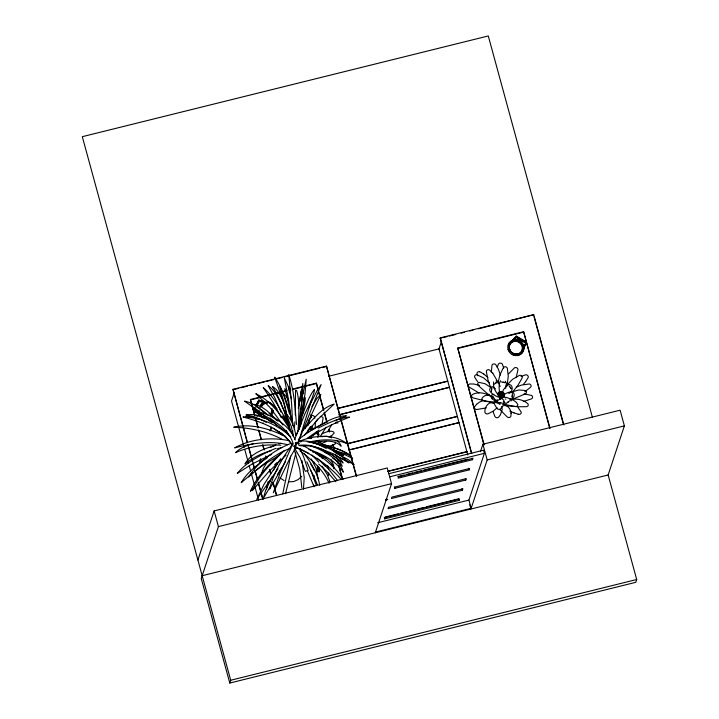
<?xml version="1.0" encoding="UTF-8"?>
<svg xmlns="http://www.w3.org/2000/svg" width="719" height="719" viewBox="0 0 719 719"><rect width="100%" height="100%" fill="white"/><g stroke="black" fill="none" stroke-linecap="round" stroke-linejoin="round"><path stroke-width="1.08" d="M292.759 434.905L292.786 430.537M491.356 372.442L491.94 365.378A2.247 1.968 14 0 1 495.724 364.596L498.213 368.829L500.478 375.12M310.365 426.691L310.536 430.888C313.601 427.625 312.603 423.23 308.739 429.072M307.849 425.666L309.503 420.031L311.767 415.699A1.645 1.573 19.7 0 1 313.008 415.447L314.338 416.436L314.832 418.269M319.056 440.864L319.002 442.527L319.137 440.882M497.377 399.881L497.728 402.595L499.984 404.563M266.398 489.585L268.106 481.739L270.101 481.577M319.38 468.168L319.092 472.041L318.634 467.206M295.302 415.007L295.536 390.759L295.824 390.093L296.767 390.866C300.344 403.701 298.349 417.487 298.241 430.663M308.253 432.487L308.433 429.594M497.97 383.038L499.849 375.111L503.399 367.607A2.238 2.148 19 0 1 507.326 368.191L508.27 376.379L507.039 386.04M304.182 397.113L300.991 423.518M491.463 391.702L491.715 387.936L491.481 389.788M512.377 393.419L512.126 397.194L512.359 395.324M294.898 421.864L294.305 429.279M300.111 422.098L299.41 429.324M500.208 396.097L500.325 395.279M315.255 427.769L315.29 422.107M500.721 397.212C500.451 394.794 501.943 390.956 499.417 391.738A1.034 0.935 48.9 0 0 498.824 392.331L498.806 393.572L498.249 393.23L499.66 396.358M295.365 446.706L295.851 442.715L298.978 443.317M300.928 418.629L301.189 416.445M299.248 427.688L301.791 403.098L302.348 390.228M328.835 473.219L328.574 475.367L328.259 473.075M300.066 425.378L300.677 420.66M299.805 401.777L300.2 398.991M300.461 397.14L301.621 390.093M298.313 428.704L302.115 398.488L302.843 383.488L298.286 408.311M298.969 405.75L301.108 390.983L301.836 389.482M303.463 489.136L304.227 477.488L301.98 460.708M500.604 397.868L500.451 398.811L502.123 397.041M500.909 397.553L503.354 389.941L507.587 384.413C513.546 383.524 513.564 391.747 508.791 393.581M318.077 466.523L316.989 471.916L317.555 465.948M300.209 425.1L305.018 393.751L306.222 379.192L301.854 398.659M290.683 456.071L282.738 493.89M500.649 397.724L500.478 398.551L500.271 397.868M302.456 415.402L305.216 400.276L305.278 397.886L304.443 397.014M313.268 435.957L313.538 434.644M295.167 446.526L296.003 442.634L297.873 443.461M500.325 395.27L500.46 391.891M295.868 452.952L285.497 493.773M505.691 388.368L506.401 383.236L505.205 381.187M322.004 424.399L323.065 418.287A2.166 1.878 15.3 0 0 322.804 417.362L321.141 416.373A1.645 1.429 15.3 0 0 320.225 416.589M500.801 396.879L502.662 392.475L502.033 392.52L503.12 392.412A1.07 0.98 -31.2 0 1 503.704 392.664L503.893 394.704L504.495 394.659L503.147 396.052M298.088 443.272L311.507 400.016L304.982 413.677L294.718 439.219M261.563 473.488L263.451 468.132L267.36 461.913M295.176 446.445L296.255 442.643M294.943 447.146L296.309 442.392L298.322 443.12M516.179 377.601L517.986 369.62A2.229 1.95 14 0 0 514.534 367.786L508.639 373.79M295.365 445.978L295.958 444.099M498.384 393.518L498.779 393.095M320.449 442.302L320.647 441.718M356.606 476.373L326.498 366.115L232.974 389.321L247.291 442.742M234.178 392.96L231.518 401.013L244.163 447.335M197.896 560.038L214.136 510.93L387.244 467.979L391.531 483.653L375.291 532.761M214.136 510.93L218.414 526.614L201.248 578.516L229.792 683.05L635.767 582.318L636.692 579.505L608.148 474.98L624.389 425.873L620.111 410.198L482.898 444.243L480.463 451.613M318.005 390.04L316.396 383.128L292.633 389.024M340.599 418.764L326.498 366.115M229.792 683.05L230.718 680.246L82.308 136.682L488.282 35.95L592.339 417.074M471.34 452.943L440.217 337.894L533.732 314.688L563.84 424.947M438.752 349.596L441.394 341.606M384.674 518.857L385.141 517.455L459.531 498.995L459.073 500.397L384.674 518.857L384.252 517.285M394.767 488.345L395.234 486.934L469.624 468.482L469.165 469.884L394.767 488.345L394.345 486.772M483.734 444.261L457.742 348.059L523.63 331.711L550.062 428.533M467.808 454.965L438.985 348.895L328.583 376.289M462.434 490.223L462.901 488.821L388.503 507.281L388.044 508.684L462.434 490.223L462.002 488.659M465.795 480.049L466.263 478.647L391.873 497.108L391.406 498.51L465.795 480.049L465.373 478.486M472.527 459.711L472.985 458.309L398.596 476.769L398.128 478.171L472.527 459.711L472.095 458.147M549.622 427.913L523.63 331.711M375.525 532.06L471.17 508.324L468.923 500.091L484.39 453.329L483.536 450.193L388.97 473.659M533.732 314.688L478.432 328.835M470.936 509.025L487.176 459.926L482.898 444.243M260.431 458.749L259.451 462.524L261.653 459.315M497.224 367.184L498.42 364.084A2.247 1.914 6.4 0 1 502.392 364.147L503.713 368.092M310.959 437.727L311.947 435.381M317.762 419.033L315.587 421.801M500.181 398.497C499.984 397.14 500.379 396.744 499.319 396.367A1.007 0.629 29.5 0 1 498.851 396.097L497.997 395.414L498.896 395.306L498.168 394.425A1.231 0.935 44.6 0 1 498.321 393.122L499.175 392.736L498.285 392.871L499.876 395.711M500.073 397.167L500.99 397.23A0.917 0.53 10.3 0 0 501.485 397.194C503.534 396.762 500.891 397.868 500.109 398.614M310.554 402.568L313.978 392.664L314.473 389.419C308.065 397.149 305.782 407.709 301.477 416.696M298.816 440.819L321.141 384.548L317.151 390.561L310.428 403.745M523.108 350.09L526.416 341.974L516.287 336.106L511.038 341.84M523.765 347.124L526.416 341.974L523.792 347.654M526.416 341.974L522.255 351.825L522.677 350.962M262.992 423.482L263.244 422.889M296.579 434.357L301.36 423.347M305.027 428.551L320.908 394.416L316.98 398.344L311.893 406.711M501.242 397.346L503.066 392.547L501.467 391.442A0.953 0.926 8.9 0 0 500.846 391.63L500.1 392.421L500.154 394.713M500.685 398.02L500.298 398.838C502.311 397.239 503.561 397.239 504.127 395.675A1.222 0.953 -25.9 0 0 504.289 394.345L503.471 393.823L504.235 394.354L500.99 397.472M308.523 407.745L309.952 404.743M313.96 462.838L314.32 462.101M509.861 343.529L510.292 342.657M513.717 339.44L516.287 336.106M513.33 340.509L516.404 336.6L525.904 342.109M294.502 447.101L296.659 442.769L299.14 443.83M326.058 427.239L320.099 436.891M272.115 476.733L265.617 490.502L263.334 498.339L270.191 486.826M500.963 397.886L500.154 398.757L501.772 397.194L503.983 396.546L503.561 395.558L503.579 396.511A1.007 0.647 -9.6 0 1 503.048 396.942C500.73 396.861 502.042 397.589 500.532 398.694L500.433 397.805M271.243 427.005L270.101 430.933L271.8 428.012M294.395 447.101L296.74 442.868L298.547 444.153M273.292 470.523L277.183 463.971M254.589 407.34L252.998 410.019L260.359 414.683M255.649 405.552L258.831 400.186L264.736 401.768M259.361 414.18L254.005 410.531L253.546 409.884L254.643 408.041M256.288 405.273L258.831 400.186L264.978 402.083M257.168 404.411L259.289 400.834L258.831 400.186M254.005 410.531L255.649 407.763M257.294 404.995L259.487 401.31L259.029 400.663M285.371 461.832L269.589 489.1C273.597 472.743 282.648 457.32 292.687 444.027M277.318 474.675L281.866 467.458M500.433 414.719L498.86 416.912A2.238 1.968 9.6 0 1 494.906 416.454L493.009 411.565M500.846 398.91L501.682 397.634M493.602 381.987C492.218 389.833 499.714 395.944 499.319 396.645M525.607 381.654L528.159 377.583A2.22 1.815 23.7 0 0 525.661 374.761L521.077 376.531M500.442 414.701L502.248 409.551L501.556 406.63M501.116 397.949C503.453 394.183 507.785 391.81 512.207 391.792C516.152 393.724 513.914 399.764 509.636 398.865M280.617 458.695L264.035 484.345L256.782 499.399L278.064 468.77M292.498 444.315L280.194 472.76L273.328 492.812L290.925 456.053L296.255 446.894M506.05 386.031L512.629 379.237L519.585 375.3A2.211 2.076 -9.3 0 1 522.066 378.14L517.914 385.339L512.935 391.585M317.897 437.512L319.02 434.465L317.295 431.607M265.895 468.788L274.343 460.088M525.598 381.663L523.477 384.323M304.479 435.031L318.265 418.97L334.092 404.105C320.252 408.194 311.345 421.936 301.522 431.822M254.104 487.158L250.41 491.257C257.42 475.286 270.578 462.802 283.241 451.181M327.783 431.445L331.531 425.01A2.157 1.726 25.9 0 0 331.495 424.713M476.589 404.276L474.558 406.864A2.22 1.959 1.4 0 0 477.209 409.444L486.314 407.871M512.953 340.339L516.404 336.6M497.099 407.781L493.315 411.07L488.336 413.677A2.229 1.95 14 0 1 484.858 411.834C484.624 407.26 488.372 401.301 493.567 402.946M500.514 380.702C497.863 385.627 499.579 392.053 500.514 397.382M301.728 476.221L298.187 479.582L293.774 481.532L288.93 481.874M305.584 426.439L308.55 423.976M274.667 464.645L277.031 462.47M284.688 450.346C272.24 462.164 259.191 474.693 252.261 490.673L268.798 471.574L286.099 455.118M494.375 401.723L494.672 404.644L496.793 408.149A2.238 1.672 11.9 0 0 498.662 409.336A2.238 1.672 11.9 0 0 500.712 408.734L503.093 405.902L503.525 403.817M294.907 445.528L294.448 446.077L294.592 445.376M330.515 436.909L334.065 433.144A2.157 1.869 15.3 0 0 333.67 431.939C330.255 429.89 325.464 432.326 322.121 433.773M476.598 404.267L480.049 401.786L482.809 400.816M252.791 472.823L241.225 482.728C247.219 472.095 257.564 464.726 267.252 457.688M298.367 439.309L313.619 428.569L326.974 422.035M255.236 470.882L264.79 464.007L278.262 455.99M494.052 384.386L496.883 382.292L495.4 383.236M509.789 400.735L506.958 402.829L508.45 401.876M307.31 438.222L319.074 430.061M256.764 416.157L259.649 414.468L263.064 414.234M308.64 438.473C321.025 429.216 335.225 422.862 349.479 417.11C338.343 418 328.08 423.194 318.184 428.048M524.789 391.729L530.451 387.361A2.211 1.941 14 0 0 529.337 383.964L521.5 385.06L516.386 387.119M302.609 392.799L303.157 392.43L303.813 393.122M311.866 430.241C322.48 424.003 333.652 415.95 346.396 415.834L335.09 420.768M270.29 447.542L275.988 444.809M326.525 441.421L320.926 443.866M502.779 404.617L504.181 403.341C504.729 400.887 502.653 397.544 499.876 398.703L499.471 398.245M297.801 442.023C312.477 435.328 332.87 433.108 346.351 443.237C334.533 438.743 321.321 439.138 309.179 442.059M501.008 398.335C504.073 396.376 508.225 397.256 510.796 399.638L511.02 401.022M510.535 392.421L518.732 389.977L525.508 390.534A2.22 1.914 -11.9 0 1 525.068 393.958L511.335 399.809M266.354 422.386L259.649 418.907L252.845 416.382L247.812 415.375L245.835 416.229L253.367 417.299L259.307 419.537M269.706 455.316L252.135 464.016L237.297 473.426C245.215 463.369 257.025 457.275 268.241 451.613A26.612 4.997 -24.1 0 1 275.88 448.359M293.217 446.301L295.815 445.241M289.209 448.755C273.633 454.785 260.925 466.074 248.576 476.976C258.301 461.993 273.696 450.373 290.179 443.704M255.712 408.707L253.915 409.3L259.622 411.043M500.038 398.389C499.139 402.281 489.091 400.744 491.778 394.947L493.872 394.309M385.806 500.047L386.669 499.624L385.681 499.651M386.004 500.199L387.73 499.354L385.761 499.417M278.909 443.866L280.859 443.237M298.448 441.781C308.065 438.95 317.906 444.252 326.318 448.449M271.405 450.669C261.734 453.132 252.737 457.733 244.99 463.971C251.084 453.069 264.17 448.701 275.467 445.385M253.654 443.542C247.228 445.429 240.344 447.569 235.634 452.593C249.79 446.4 265.482 443.938 280.868 445.259M267.342 419.51L268.681 419.123M276.968 448.872L281.884 447.497M328.232 446.553L334.73 444.36L335.512 443.102A2.157 1.914 21.3 0 0 335.135 441.852M321.564 436.721L326.516 436.244L330.228 437.242A2.166 1.86 -13.5 0 1 330.407 437.503M234.421 389.383L238.744 388.305M240.91 387.766L247.399 386.157M249.565 385.627L256.054 384.009M258.211 383.479L264.7 381.87M266.866 381.331L273.355 379.722M275.521 379.183L282.01 377.574M284.167 377.035L319.856 368.182M322.022 367.643L326.345 366.573M440.064 338.352L441.655 337.957M442.742 337.687L447.065 336.618M449.231 336.079L455.72 334.47M461.122 333.131L464.366 332.322M469.777 330.983L473.021 330.174M286.153 390.633L250.5 399.485L254.912 415.618M250.356 399.935L286 391.091M292.48 389.482L316.243 383.587M457.59 348.517L523.477 332.16M337.355 408.428L447.766 381.034M337.283 408.662L447.685 381.268M339.071 414.701L449.474 387.307L338.991 414.935M346.989 443.713L457.392 416.31M347.996 443.677L457.32 416.544M348.697 449.977L459.108 422.583L350.791 449.681M388.008 471.197L467.026 451.595M387.936 471.43L466.955 451.829M389.833 476.796L484.39 453.329M397.706 476.598L404.177 474.998M406.334 474.459L412.796 472.859M414.953 472.32L421.424 470.72M423.581 470.181L467.781 459.216M218.414 526.614L391.531 483.653M487.176 459.926L624.389 425.873M385.33 517.015L398.263 513.806M400.42 513.276L406.891 511.667M409.048 511.137L415.519 509.528M417.676 508.989L424.138 507.389M426.295 506.85L458.641 498.824L459.073 500.397M377.628 522.749L468.923 500.091M202.183 575.712L608.148 474.98M230.718 680.246L636.692 579.505M257.393 415.959L261.348 415.995L268.376 419.815M309.808 437.898L310.284 437.305L311.246 438.266M298.771 445.358C315.237 443.129 330.731 453.15 343.089 463.018L341.237 460.088L335.53 454.57M523.297 401.508L531.188 398.982A2.22 1.986 19.7 0 0 531.575 395.441L524.115 393.877M300.003 441.861L301.486 441.619M310.824 438.231L311.642 438.204M313.044 442.347C322.103 441.385 334.074 438.797 341.157 446.22L339.44 442.841L336.294 440.28M300.093 445.798L309.736 445.933L318.634 447.982M512.98 399.171C518.3 398.677 523.872 400.195 527.908 403.772A2.229 1.95 14 0 1 526.02 406.711L518.309 406.747L504.396 405.57M505.196 399.09L505.924 399.063M335.458 422.826L337.939 422.988L336.816 421.855M295.779 447.613L297.783 447.658M308.541 445.429L310.329 445.528M297.369 442.652L295.365 442.536L295.698 446.598M322.175 444.351L325.231 444.854L329.697 446.858M309.583 442.095C321.672 443.83 333.49 448.413 343.475 455.451L333.715 451.604M260.026 412.661L258.984 412.275M307.283 441.727C322.723 444.423 338.11 451.415 348.949 462.91L333.49 453.905L319.622 448.314M295.248 447.703L297.342 448.036M496.047 380.944L498.114 381.735L500.181 386.409M316.935 443.677C328.7 445.591 340.5 448.98 350.674 455.325L332.789 449.914M322.292 444.989L324.377 445.358M316.162 441.259L320.629 442.553L323.622 445.034M510.939 399.458L513.384 400.15L516.458 402.469M254.193 404.366C263.496 406.154 270.371 413.659 276.752 420.121M501.251 381.861L505.008 382.67L503.138 382.149M502.59 403.26L498.842 402.46L500.712 402.964M247.812 415.375L246.033 414.98C262.192 412.194 277.004 424.444 288.562 434.303M325.383 445.582C335.108 447.937 345.857 450.687 352.687 458.515L345.372 454.92L336.079 451.64M503.974 404.833C508.036 405.525 511.002 409.417 511.047 413.47M287.636 444.693C270.11 440.388 251.794 443.371 234.628 447.883C250.859 438.833 271.063 436.936 289.119 440.693M494.51 403.305L473.381 397.975A2.211 1.941 14 0 1 472.257 394.587C477.461 391.846 484.004 392.385 488.929 395.495M309.826 428.785L312.873 429.576L311.354 429.072M518.183 414.216L514.031 412.913M267.028 401.642L272.672 404.59L277.085 408.994M280.428 402.604L281.462 402.892M503.534 404.294L514.606 406.397A2.238 1.762 -2.2 0 0 516.916 406.109A2.238 1.762 -2.2 0 0 517.707 404.384L516.467 402.478M324.718 452.395L332.843 454.947M263.9 402.074L266.929 403.251M479.627 385.393L473.956 384.027L469.669 383.946A2.22 1.815 2.8 0 0 469.381 387.173L478.962 392.987M259.289 400.834L264.43 402.469M259.487 401.31L264.754 402.982M260.044 413.578L258.534 412.49M295.949 447.479L297.981 448.153M308.882 449.483C322.049 453.743 335.324 460.546 343.367 472.212C338.865 457.796 323.191 450.66 310.213 445.474M498.68 397.158C494.708 396.034 485.289 390.3 492.057 386.588L495.49 388.871M312.262 451.649C321.007 454.651 330.965 459.27 334.119 468.716L333.436 464.735L330.812 459.369M490.268 395.756C487.383 394.434 483.761 395.513 482.063 398.2A2.211 1.708 26.5 0 0 482.404 400.097A2.211 1.708 26.5 0 0 484.525 401.04L495.876 402.227L497.845 403.143M295.338 447.425C312.738 454.282 328.718 465.166 341.067 479.24M336.699 456.367L343.808 459.369M514.022 412.913L509.888 411.223M294.952 447.497L296.839 448.252M260.943 416.966L263.72 418.143M300.003 448.818L308.802 453.329M335.422 452.817L348.059 459.504L354.197 464.582L344.769 459.845M506.401 403.745L503.381 401.822M500.46 397.086L499.363 396.178L499.363 397.185M281.974 439.192C267.082 431.517 250.41 427.733 233.72 427.239C251.291 423.051 269.868 429.027 285.758 436.514M479.654 371.687L483.806 374.042M302.555 445.412C318.265 453.464 333.328 464.267 343.206 479.142M251.515 405.462L252.863 406.154M318.796 455.442L325.015 457.814A1.645 1.438 16.4 0 0 325.95 457.679M255.847 406.388L257.276 407.161M515.856 336.968L525.984 342.837M515.972 337.463L525.472 342.972M268.69 420.606L272.15 422.664M500.047 397.931L499.498 397.562M253.546 409.884L260.188 414.099M332.52 457.985L337.454 461.499L342.307 466.245L339.898 461.58L332.412 454.687M279.817 477.784L284.122 480.589M258.112 407.709L265.077 413.11M253.448 410.666L261.312 415.968M283.852 393.895L286.638 397.005L288.607 401.481M315.749 453.204L319.631 455.972M273.633 428.236L282.199 435.22M299.877 450.831C311.597 459.45 323.155 469.633 329.068 483.249M483.815 374.051L487.958 377.547M270.793 414.854L277.974 421.172M259.092 411.376L244.514 401.148C253.681 402.838 261.042 409.372 268.061 415.097M269.05 413.389L276.635 420.354M317.295 458.246L328.457 468.896L337.085 479.897M490.151 387.047L485.019 383.694L479.043 382.382A2.22 1.869 38.1 0 0 478.593 385.815L492.398 398.11M321.159 457.302L322.678 458.641M318.697 464.043L326.741 471.385L335.863 481.658M517.977 407.403L521.23 412.158A2.238 1.977 15.1 0 1 518.192 414.207M281.336 432.991L288.076 439.668L291.77 444.549M262.857 414.62L269.122 420.624M311.884 455.028L318.805 462.227M488.785 394.192L489.603 394.956M269.877 418.449L276.626 425.226M321.492 462.029L325.509 466.388M290.764 436.766C277.956 425.01 260.449 417.083 242.959 416.993C260.898 421.729 280.149 428.578 291.725 443.902M287.016 390.399L284.733 388.754L287.366 397.481L290.323 413.578M270.11 418.018L274.865 423.338M494.573 400.061L496.73 402.757M489.387 383.002L483.734 377.96L476.85 374.734A2.229 1.95 14 0 0 474.944 377.691L477.677 381.762M492.785 373.224L489.504 369.943A2.238 2.058 40.4 0 0 486.412 371.957L488.012 380.009L490.547 387.397M278.855 431.454L280.194 433.144M312.999 428.272L313.43 428.821M294.547 448L300.147 457.76L305.269 471.305L308.136 470.55L303.661 456.826L299.832 448.512M508.845 385.6L511.317 388.835L510.166 387.155M495.005 399.521L492.524 396.295L493.683 397.958M492.794 373.242L497.584 381.501M304.056 453.383C311.084 462.901 317.654 473.372 319.703 485.208M316.045 432.245L318.122 435.148L317.151 433.638M321.986 466.137L327.208 474.495L329.922 481.703M282.522 416.022L289.595 427.58M499.714 397.122L500.091 397.733M282.998 424.974L269.652 407.098L255.802 393.697C272.798 401.759 283.852 418.835 292.948 434.716M310.752 464.15L314.598 470.72M311.282 459.019L315.965 467.961L318.077 478.342M496.002 401.193L496.532 402.011M499.606 409.381L507.138 416.858A2.247 1.968 14 0 0 510.921 416.076L511.047 413.488M499.615 397.418L499.966 398.128M310.446 470.028L313.835 476.185L317.286 484.606M286.144 430.304L288.903 435.615M283.61 401.714C280.572 396.331 278.154 389.563 272.402 386.507C280.635 399.548 285.677 414.333 289.622 429.162M281.309 417.802L273.211 402.721L263.262 387.595C274.865 397.625 282.01 411.834 288.526 425.486M307.355 470.765L314.113 486.745M306.833 461.769L311.48 471.979L316.387 485.658M284.194 410.873C279.817 402.083 276.447 391.54 268.142 385.636L275.125 398.29L281.021 412.095M496.002 399.827L496.685 401.4M477.811 375.803L477.137 374.231A2.238 1.914 7.2 0 1 479.645 371.705M308.011 430.043L308.802 432.029M290.916 390.156L289.02 386.948L289.514 392.709M284.544 411.717L285.937 415.124M317.636 453.329L318.229 454.812M327.621 465.597L328.7 469.525M294.296 449.474L299.76 469.273L301.845 487.886M295.248 440.019C288.966 423.994 271.144 414.468 255.128 410.962C270.056 418.242 288.31 426.879 293.307 444.117M285.048 415.348L287.744 424.92M308.217 420.04L309.026 422.826M310.869 414.575L311.642 417.281M534.01 316.719L563.13 423.356M457.742 348.059L484.175 444.881M440.217 337.894L471.79 453.563M468.734 468.312L469.165 469.884M469.795 504.846L470.37 506.931M341.192 420.921L356.193 475.861M316.396 383.128L323.739 410.028M324.323 412.176L326.965 421.864M329.023 429.387L329.608 431.544M330.785 435.849L331.369 437.997M333.14 444.45L334.308 448.755M337.831 461.661L338.424 463.818M339.009 465.966L342.532 478.881M318.589 392.197L319.47 395.423M320.063 397.571L323.586 410.486M324.17 412.634L326.821 422.314M328.871 429.845L329.464 431.993M332.987 444.908L333.868 448.135M337.391 461.041L337.975 463.198M338.568 465.346L342.091 478.261M255.497 417.766L258.139 427.454M259.02 430.681L261.374 439.282M262.839 444.666L264.304 450.04M266.066 456.502L266.659 458.65M269.598 469.408L270.766 473.713M273.121 482.314L276.644 495.229M250.643 401.013L251.524 404.24M252.117 406.388L252.998 409.614M253.582 411.771L254.463 414.998M255.056 417.146L255.64 419.303M256.225 421.451L257.986 427.904M258.579 430.061L261.222 439.74M262.687 445.124L263.864 449.42M265.626 455.882L266.21 458.03M269.445 469.866L270.326 473.093M272.968 482.773L274.146 487.078M275.026 490.304L276.204 494.609M232.974 389.321L247.435 442.284M248.918 447.694L254.517 468.231M255.11 470.388L257.77 480.121M258.355 482.278L260.718 490.933M261.312 493.09L263.082 499.579M247.875 444.908L252.306 461.122M252.899 463.279L254.373 468.68M254.957 470.846L257.321 479.492M258.211 482.737L262.633 498.95M244.757 449.492L248.576 463.494M249.169 465.651L250.634 471.035M251.228 473.192L254.167 483.959M254.751 486.116L258.579 500.118M313.394 484.498L313.727 485.711M289.613 414.135L283.978 396.016L279.43 385.582L285.308 407.7L289.101 426.996M302.537 390.282L302.978 392.916M292.903 423.527C288.436 407.601 284.131 390.974 274.685 377.187L284.023 403.988L290.458 430.528M500.226 398.011L500.343 398.47M291.393 398.811L288.031 385.842L284.311 378.014L288.445 399.144L290.773 415.861M313.96 475.385L314.311 479.582M295.671 435.507C294.925 427.113 291.042 419.123 285.551 412.805L291.402 426.727L293.154 436.253M290.88 416.813L291.078 418.728M500.352 397.176L500.154 394.758M296.516 424.507C295.051 407.817 294.197 390.678 288.741 374.725L291.608 403.736L292.732 425.783M269.661 455.289A26.558 5.033 -21.8 0 1 271.62 454.48M267.261 401.804A8.17 6.938 -80.4 0 1 271.962 404.446M273.508 410.297A8.17 6.938 -80.4 0 1 272.231 414.315M265.868 418.063A8.17 6.938 -80.4 0 1 262.498 416.786M260.044 407.466A8.17 6.938 -80.4 0 1 263.702 402.703M272.33 410.234A6.795 5.77 -80.4 0 1 271.27 413.578M261.86 406.28A6.795 5.77 -80.4 0 1 267.144 403.17M268.403 402.065A8.17 6.938 -80.4 0 1 270.002 402.964M261.86 416.678A8.17 6.938 -80.4 0 1 260.539 415.312M260.269 405.435A8.17 6.938 -80.4 0 1 264.808 401.876M271.701 410.127A6.795 5.77 -80.4 0 1 271.351 411.87M271.944 408.419A6.795 5.77 -80.4 0 1 270.928 413.515M261.518 406.226A6.795 5.77 -80.4 0 1 263.837 403.862M265.284 403.26A6.795 5.77 -80.4 0 1 266.803 403.116M517.959 353.847A6.795 6.39 37.6 0 1 512.899 353.074M510.382 350.629A6.795 6.39 37.6 0 1 509.663 349.03M508.225 345.273A8.17 7.684 37.6 0 1 521.464 342.055A8.17 7.684 37.6 0 1 518.354 355.132M514.22 355.042A8.17 7.684 37.6 0 1 512.27 354.206M509.241 351.258A8.17 7.684 37.6 0 1 508.369 349.344M522.542 347.798A6.795 6.39 37.6 0 1 516.709 354.17A6.795 6.39 37.6 0 1 509.403 348.625A6.795 6.39 37.6 0 1 513.95 341.282M515.658 341.103A6.795 6.39 37.6 0 1 522.255 346.1M509.411 349.362A6.795 6.39 37.6 0 0 520.628 352.553A6.795 6.39 37.6 0 0 517.249 341.543A6.795 6.39 37.6 0 0 509.411 349.362M508.117 349.677A8.17 7.684 37.6 0 0 521.608 353.514A8.17 7.684 37.6 0 0 517.554 340.267A8.17 7.684 37.6 0 0 508.117 349.677"/></g></svg>
